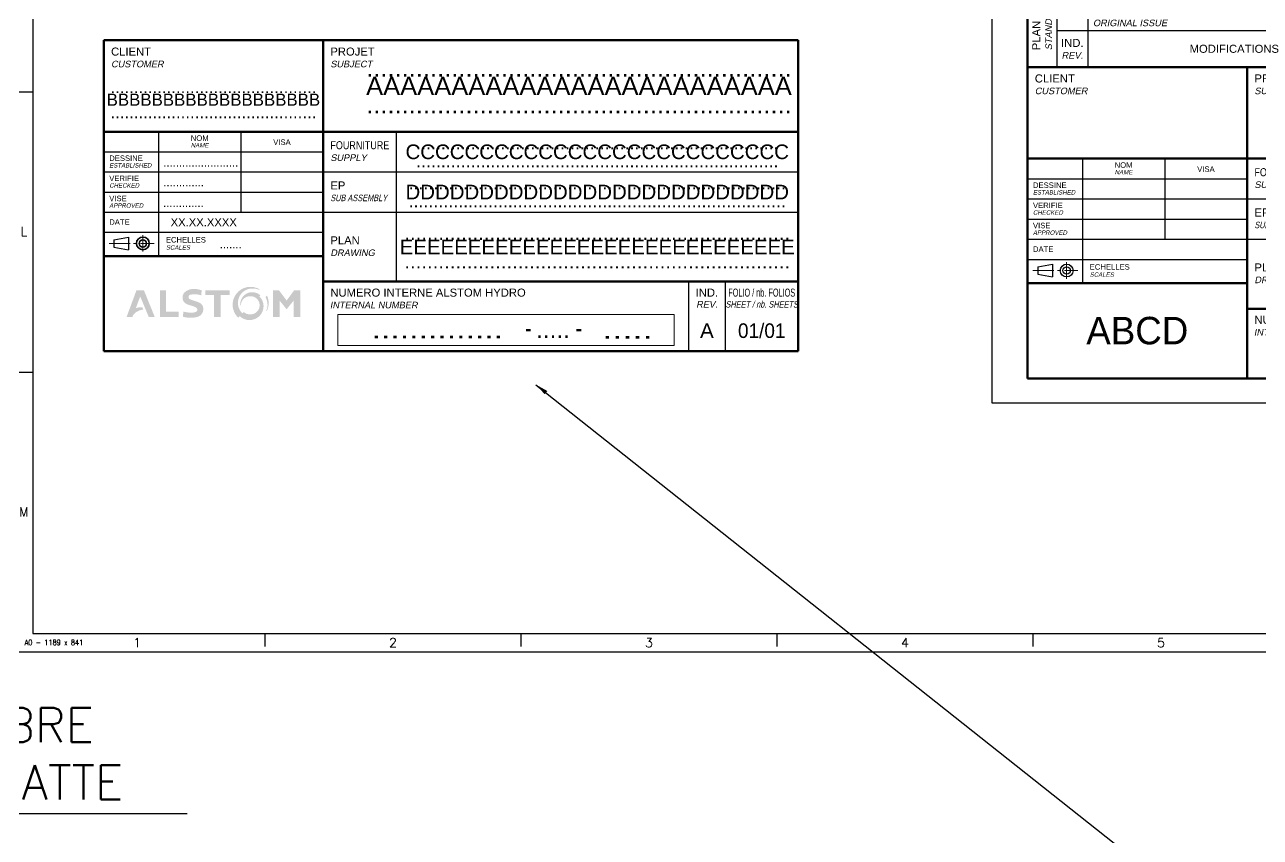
# Paper-space layout 'PRO2012' of a CAD drawing. Header units: millimetres. Extents: x 0 to 2378, y 0 to 1114.
# Drawn here: x 1191.7 to 1529.8, y 222.2 to 444.4 of the extents above; entities that cross this region are included whole.
import ezdxf
from ezdxf.enums import TextEntityAlignment as Align

# ---------------------------------------------------------------- set-up
doc = ezdxf.new("R2010")
doc.units = ezdxf.units.MM
doc.linetypes.add('AXES2', pattern=[28.575000000000003, 19.05, -3.175, 3.175, -3.175])
for name, color, linetype, lineweight in [('COTE', 1, 'Continuous', 18), ('FORT', 7, 'Continuous', 35), ('TEXTE', 3, 'Continuous', 25)]:
    doc.layers.add(name, color=color, linetype=linetype, lineweight=lineweight)
doc.styles.add('ALSTOM-APH', font='arial.ttf')
doc.styles.add('CARTOUCHE-CLIENT', font='arial.ttf')
doc.styles.get("Standard").update_dxf_attribs({"font": 'simplex.shx'})
doc.dimstyles.new('ALSTOM001', dxfattribs={"dimtxt": 3.5, "dimasz": 3.5, "dimexe": 1, "dimexo": 1, "dimgap": 1, "dimtad": 1, "dimrnd": 5e-09, "dimtxsty": 'Standard', "dimcen": 2.5, "dimclrd": 1, "dimclre": 1, "dimclrt": 3, "dimadec": 3, "dimazin": 2, "dimtm": 1e-09, "dimtfac": 1, "dimtmove": 0, "dimatfit": 0, "dimfxl": 1, "dimtolj": 1, "dimarcsym": 1})

# ---------------------------------------------------------------- blocks, each defined once
blk = doc.blocks.new('A0')
at = {"color": 1, "linetype": 'Continuous'}
for p, q in [((-1184, 152.9837730602101), (-1187.885575229703, 152.9837730602101)), ((-1184, 76.3676141262099), (-1187.885575229703, 76.3676141262099)), ((-1120.51950745164, 5), (-1120.51950745164, 1.49259654241996)), ((-1050.487413725401, 5), (-1050.487413725401, 1.49259654241996)), ((-980.4541184328007, 5), (-980.4541184328007, 1.49259654241996)), ((-910.4218244455008, 5), (-910.4218244455008, 1.49259654241996))]:
    blk.add_line(p, q, dxfattribs=at)
at = {"color": 1}
for points in [[(-1189, 0), (0, 0), (0, 841), (-1189, 841)], [(-1184, 5), (-5, 5), (-5, 836), (-1184, 836)]]:
    blk.add_lwpolyline(points, close=True, dxfattribs=at)
at = {"color": 3, "linetype": 'Continuous'}
for s, width, p in [('L', 0.999186026437924, (-1186.496715235001, 114.9252217222099)), ('M', 0.9991860264379276, (-1186.496715235001, 38.30846151560991)), ('1', 0.999186026437924, (-1155.53575457582, 2.505303742629906)), ('2', 0.999186026437924, (-1085.5030600664, 2.505303742629906)), ('3', 0.9991860264379099, (-1015.4707660791, 2.505303742629906)), ('4', 0.9991860264378815, (-945.4384720918003, 2.505303742629906)), ('5', 0.9991860264379382, (-875.4061781045004, 2.505303742629906))]:
    blk.add_text(s, height=2.505302499999999, dxfattribs=dict(at, width=width)).set_placement(p, align=Align.MIDDLE_CENTER)
at = {"color": 3, "linetype": 'Continuous', "width": 0.7493895198284426}
blk.add_text('A0 - 1189 x 841', height=1.5031815, dxfattribs=at).set_placement((-1186.297670367379, 2.569599825989997), align=Align.MIDDLE_LEFT)
blk = doc.blocks.new('A3LASER')
at = {"color": 1}
for points in [[(-420, 0), (-420, 297), (0, 297), (0, 0)], [(-410.381679389313, 6.801526717557246), (-9.618320610687016, 6.801526717557238), (-9.618320610687016, 290.1984732824428), (-410.381679389313, 290.1984732824428)]]:
    blk.add_lwpolyline(points, close=True, dxfattribs=at)
blk = doc.blocks.new('Cartouche-ALSTOM-NUM-PROJET')
h = blk.add_hatch(color=7)
edge = h.paths.add_edge_path()
edge.add_line((-179.0139977447073, 16.65115416815536), (-181.0437128413815, 16.65115416815536))
edge.add_line((-181.0437128413815, 16.65115416815536), (-183.7499996369472, 9.348845831844432))
edge.add_line((-183.7499996369472, 9.348845831844528), (-182.1168955361745, 9.348845831844528))
edge.add_line((-182.1168955361744, 9.348845831844528), (-182.1134921917684, 9.404896108573137))
edge.add_line((-182.1134921917684, 9.404896108573098), (-182.1008160943169, 9.482153960855374))
edge.add_line((-182.100816094317, 9.482153960855385), (-182.0800540004758, 9.561613135285489))
edge.add_line((-182.0800540004758, 9.561613135285597), (-182.0512909514073, 9.642948168517501))
edge.add_line((-182.0512909514073, 9.642948168517364), (-182.0146447600399, 9.725825913726686))
edge.add_line((-182.0146447600399, 9.725825913726794), (-181.9702655285136, 9.80990690516175))
edge.add_line((-181.9702655285136, 9.80990690516171), (-181.9183350333564, 9.894846748605692))
edge.add_line((-181.9183350333563, 9.894846748605687), (-181.8590659809402, 9.980297531990084))
edge.add_line((-181.8590659809403, 9.980297531990004), (-181.792701136233, 10.06590925045052))
edge.add_line((-181.792701136233, 10.06590925045055), (-181.7195123284413, 10.15133123993333))
edge.add_line((-181.7195123284413, 10.15133123993337), (-181.6397993375974, 10.23621361351469))
edge.add_line((-181.6397993375974, 10.23621361351468), (-181.5538886666755, 10.32020869452211))
edge.add_line((-181.5538886666755, 10.32020869452219), (-181.4621322042255, 10.40297244062693))
edge.add_line((-181.4621322042255, 10.40297244062697), (-181.3649057830702, 10.484165853011))
edge.add_line((-181.3649057830702, 10.48416585301095), (-181.2626076408705, 10.56345636492773))
edge.add_line((-181.2626076408705, 10.56345636492767), (-181.1824013502718, 10.62124855961217))
edge.add_line((-181.1824013502718, 10.62124855961224), (-181.1278582975458, 10.6591538550428))
edge.add_line((-181.1278582975458, 10.65915385504263), (-181.0722897875333, 10.69640407068782))
edge.add_line((-181.0722897875333, 10.69640407068789), (-181.0157527367081, 10.73296105272763))
edge.add_line((-181.0157527367081, 10.73296105272766), (-180.9583050535817, 10.76878735739067))
edge.add_line((-180.9583050535817, 10.76878735739069), (-180.9000055793945, 10.80384628930294))
edge.add_line((-180.9000055793945, 10.8038462893029), (-180.8409140278294, 10.83810193908487))
edge.add_line((-180.8409140278294, 10.83810193908494), (-180.781090923872, 10.87151922011854))
edge.add_line((-180.781090923872, 10.87151922011856), (-180.7205975418001, 10.90406390449473))
edge.add_line((-180.7205975418001, 10.90406390449471), (-180.6594958424274, 10.93570265806912))
edge.add_line((-180.6594958424274, 10.93570265806909), (-180.5978484096451, 10.96640307460236))
edge.add_line((-180.5978484096451, 10.96640307460234), (-180.5357183863124, 10.99613370895536))
edge.add_line((-180.5357183863124, 10.99613370895531), (-180.4731694095929, 11.02486410929279))
edge.add_line((-180.4731694095929, 11.02486410929293), (-180.4102655457567, 11.05256484828176))
edge.add_line((-180.4102655457567, 11.05256484828169), (-180.3470712245726, 11.07920755322555))
edge.add_line((-180.3470712245726, 11.0792075532255), (-180.2836511733228, 11.10476493512384))
edge.add_line((-180.2836511733228, 11.10476493512397), (-180.2200703504818, 11.12921081663177))
edge.add_line((-180.2200703504818, 11.12921081663171), (-180.1563938792019, 11.15252015886518))
edge.add_line((-180.1563938792019, 11.15252015886517), (-180.0926869805959, 11.17466908705178))
edge.add_line((-180.0926869805959, 11.17466908705183), (-180.0290149069626, 11.1956349149755))
edge.add_line((-180.0290149069626, 11.19563491497547), (-179.9654428749058, 11.21539616822802))
edge.add_line((-179.9654428749058, 11.21539616822793), (-179.9020359985807, 11.2339326061899))
edge.add_line((-179.9020359985807, 11.23393260618991), (-179.8072546495482, 11.2598759913612))
edge.add_line((-179.8072546495482, 11.25987599136124), (-179.6821771169567, 11.28938992993884))
edge.add_line((-179.6821771169567, 11.28938992993881), (-179.5589202895485, 11.31370278477227))
edge.add_line((-179.5589202895485, 11.31370278477243), (-179.437989025059, 11.33271497084825))
edge.add_line((-179.437989025059, 11.33271497084809), (-179.319878655765, 11.34634861459542))
edge.add_line((-179.3198786557651, 11.3463486145954), (-179.2337817349437, 11.35249753327126))
edge.add_line((-179.2337817349437, 11.35249753327128), (-179.1773081547847, 11.35523086993664))
edge.add_line((-179.1773081547847, 11.35523086993669), (-179.4422638764485, 11.98796095152209))
edge.add_ellipse((-179.7959839926395, 7.836087723304672), major_axis=(-2.946452886420204, 2.946452886420205), ratio=0.9999999999999318, start_angle=-49.86957275872968, end_angle=-25.00547434265059)
edge.add_line((-181.2207782651649, 11.75184186583795), (-180.0288552930444, 14.94805989163548))
edge.add_line((-180.0288552930444, 14.94805989163547), (-177.6841844055069, 9.348845831844454))
edge.add_line((-177.6841844055068, 9.348845831844528), (-176.0510803047345, 9.348845831844528))
edge.add_line((-176.0510803047345, 9.348845831844528), (-179.0139977447073, 16.65115416815545))
h.paths.add_polyline_path([(-172.9481825132669, 16.65115416815536), (-174.6512767897867, 16.65115416815536), (-174.6512767897867, 9.348845831844528), (-169.5186639016448, 9.348845831844528), (-169.5186639016448, 10.74864934679226), (-172.9481825132669, 10.74864934679226)])
edge = h.paths.add_edge_path()
edge.add_ellipse((-164.9523127784108, 11.47550788919375), major_axis=(-1.5561649421907, 1.556164942190702), ratio=0.9999999999999802, start_angle=158.2732417761648, end_angle=227.0318712249512)
edge.add_ellipse((-164.6591416872224, 11.55903239130328), major_axis=(1.347888853832858, 1.347888853832858), ratio=0.9999999999999687, start_angle=314.8348027822394, end_angle=392.484813725942)
edge.add_ellipse((-151.5428537638561, 52.69609467806345), major_axis=(29.18893594343821, 29.18893594343821), ratio=0.9999999999962845, start_angle=205.3668693813703, end_angle=207.0770641739072, ccw=False)
edge.add_ellipse((-163.9132130935198, 19.22363961289068), major_axis=(-3.967661641974468, 3.967661641974468), ratio=0.9999999999999629, start_angle=108.5127425568462, end_angle=119.50155069692451, ccw=False)
edge.add_ellipse((-166.1588853856124, 14.80265038058826), major_axis=(0.4622617607506732, 0.4622617607506732), ratio=0.9999999999997713, start_angle=53.22909150859499, end_angle=201.8623108659081, ccw=False)
edge.add_ellipse((-165.1571868479519, 9.798723442543064), major_axis=(-4.070175323975189, 4.070175323975189), ratio=0.9999999999999593, start_angle=-63.68779996518879, end_angle=-34.03088818260062, ccw=False)
edge.add_line((-163.3128683187095, 15.25135065320808), (-163.2195480843787, 16.65115416817152))
edge.add_line((-163.2195480843788, 16.65115416817162), (-163.3967336649041, 16.69991057086883))
edge.add_line((-163.3967336649041, 16.69991057086872), (-163.5627395354843, 16.74347078532783))
edge.add_line((-163.5627395354844, 16.74347078532787), (-163.7188494475525, 16.78236916777836))
edge.add_line((-163.7188494475525, 16.78236916777837), (-163.8661674375741, 16.81706138850853))
edge.add_line((-163.866167437574, 16.81706138850859), (-164.0505481012034, 16.85744137582983))
edge.add_line((-164.0505481012035, 16.85744137582981), (-164.2229144040747, 16.89180950614156))
edge.add_line((-164.2229144040747, 16.89180950614139), (-164.384887064846, 16.9208056013922))
edge.add_line((-164.384887064846, 16.92080560139232), (-164.5378387998773, 16.94495795731623))
edge.add_line((-164.5378387998773, 16.94495795731621), (-164.682942786574, 16.96470385195935))
edge.add_line((-164.6829427865739, 16.96470385195937), (-164.8212105027996, 16.98040540387741))
edge.add_line((-164.8212105027996, 16.98040540387751), (-164.953521606024, 16.99236192415536))
edge.add_line((-164.953521606024, 16.99236192415526), (-165.0806477859802, 17.00081958921754))
edge.add_line((-165.0806477859802, 17.00081958921749), (-165.2032720132224, 17.00597903856843))
edge.add_line((-165.2032720132224, 17.00597903856851), (-165.3220042435077, 17.00800134277035))
edge.add_line((-165.3220042435077, 17.00800134277029), (-165.4373943776996, 17.00701267199585))
edge.add_line((-165.4373943776996, 17.00701267199599), (-165.5499430883134, 17.0031079110067))
edge.add_line((-165.5499430883134, 17.00310791100651), (-165.6601109860557, 16.99635340326553))
edge.add_line((-165.6601109860556, 16.99635340326563), (-165.7683264986524, 16.98678895876736))
edge.add_line((-165.7683264986525, 16.98678895876731), (-165.8749927595385, 16.97442922263658))
edge.add_line((-165.8749927595385, 16.97442922263667), (-165.9804937496564, 16.95926447136581))
edge.add_line((-165.9804937496564, 16.95926447136583), (-166.0851998960476, 16.94126087836565))
edge.add_line((-166.0851998960476, 16.9412608783656), (-166.1894733034601, 16.92036026843107))
edge.add_line((-166.18947330346, 16.92036026843107), (-166.2936727771485, 16.89647936030271))
edge.add_line((-166.2936727771485, 16.89647936030269), (-166.3981587856837, 16.86950847631402))
edge.add_line((-166.3981587856837, 16.86950847631397), (-166.5032985104463, 16.83930967696749))
edge.add_line((-166.5032985104463, 16.83930967696756), (-166.6094711340166, 16.80571425477718))
edge.add_line((-166.6094711340165, 16.80571425477717), (-166.7170735332141, 16.76851949425571))
edge.add_line((-166.7170735332141, 16.76851949425577), (-166.8265265651559, 16.72748457165716))
edge.add_line((-166.8265265651559, 16.72748457165699), (-166.9382821683535, 16.6823254265098))
edge.add_line((-166.9382821683535, 16.68232542650992), (-167.0528315485728, 16.63270838378035))
edge.add_line((-167.0528315485728, 16.63270838378037), (-167.170714785167, 16.57824223619371))
edge.add_line((-167.170714785167, 16.57824223619366), (-167.2925322842141, 16.51846840448902))
edge.add_line((-167.2925322842141, 16.518468404489), (-167.4189586292709, 16.45284867017194))
edge.add_ellipse((-166.3962732322827, 14.67654492172937), major_axis=(-1.449334403780224, 1.449334403780224), ratio=0.9999999999999346, start_angle=-15.06933466597361, end_angle=46.21442185963544)
edge.add_line((-168.4454812068549, 14.63310410071119), (-168.4450942965472, 14.58475012447802))
edge.add_line((-168.4450942965472, 14.58475012447821), (-168.4437717185775, 14.53701909150878))
edge.add_line((-168.4437717185775, 14.53701909150868), (-168.4415167612473, 14.48990286215819))
edge.add_line((-168.4415167612472, 14.48990286215826), (-168.4383324116663, 14.44339351677907))
edge.add_line((-168.4383324116663, 14.44339351677888), (-168.4342213587037, 14.39748335080722))
edge.add_line((-168.4342213587038, 14.39748335080742), (-168.4291859956982, 14.35216486997568))
edge.add_line((-168.4291859956982, 14.3521648699757), (-168.4232284229284, 14.30743078568113))
edge.add_line((-168.4232284229284, 14.30743078568116), (-168.4163504498551, 14.26327401057244))
edge.add_line((-168.4163504498551, 14.26327401057233), (-168.4085535971351, 14.21968765429574))
edge.add_line((-168.408553597135, 14.21968765429574), (-168.399839098402, 14.1766650193694))
edge.add_line((-168.399839098402, 14.17666501936947), (-168.3902079018371, 14.13419959728563))
edge.add_line((-168.3902079018371, 14.13419959728549), (-168.3796606715086, 14.09228506470874))
edge.add_line((-168.3796606715086, 14.09228506470879), (-168.3681977884966, 14.05091527984544))
edge.add_line((-168.3681977884966, 14.05091527984541), (-168.3558193518132, 14.01008427899797))
edge.add_line((-168.3558193518132, 14.01008427899797), (-168.3425251790888, 13.96978627318978))
edge.add_line((-168.3425251790888, 13.96978627318981), (-168.328314807063, 13.93001564498719))
edge.add_line((-168.328314807063, 13.93001564498729), (-168.3131874918553, 13.89076694543222))
edge.add_line((-168.3131874918552, 13.89076694543212), (-168.2971422090393, 13.85203489113916))
edge.add_line((-168.2971422090394, 13.85203489113917), (-168.2801776534716, 13.8138143614333))
edge.add_line((-168.2801776534716, 13.81381436143329), (-168.2622922389597, 13.776100395736))
edge.add_line((-168.2622922389597, 13.77610039573608), (-168.2434840976809, 13.73888819097852))
edge.add_line((-168.2434840976809, 13.7388881909784), (-168.2237510794156, 13.70217309918644))
edge.add_line((-168.2237510794155, 13.70217309918655), (-168.2030907505468, 13.66595062514166))
edge.add_line((-168.2030907505468, 13.66595062514159), (-168.1815003928679, 13.63021642419247))
edge.add_line((-168.1815003928679, 13.63021642419255), (-168.1589770021777, 13.5949663001784))
edge.add_line((-168.1589770021777, 13.59496630017838), (-168.1355172866307, 13.56019620341245))
edge.add_line((-168.1355172866307, 13.56019620341237), (-168.1111176649152, 13.52590222884776))
edge.add_line((-168.1111176649153, 13.52590222884794), (-168.0857742641806, 13.49208061429472))
edge.add_line((-168.0857742641806, 13.49208061429465), (-168.0594829177526, 13.4587277387594))
edge.add_line((-168.0594829177526, 13.45872773875931), (-168.032239162628, 13.42584012089218))
edge.add_line((-168.032239162628, 13.42584012089219), (-168.0040382367372, 13.393414417527))
edge.add_line((-168.0040382367372, 13.39341441752708), (-167.9748750759786, 13.36144742232679))
edge.add_line((-167.9748750759785, 13.36144742232671), (-167.9447443110282, 13.32993606453733))
edge.add_line((-167.9447443110282, 13.32993606453726), (-167.9136402638732, 13.29887740780046))
edge.add_line((-167.9136402638732, 13.29887740780055), (-167.8815569441756, 13.26826864913855))
edge.add_line((-167.8815569441756, 13.26826864913858), (-167.8484880453023, 13.23810711794949))
edge.add_line((-167.8484880453023, 13.23810711794943), (-167.8144269401716, 13.20839027516606))
edge.add_line((-167.8144269401717, 13.20839027516615), (-167.779366676788, 13.17911571246051))
edge.add_line((-167.779366676788, 13.17911571246043), (-167.7432999735612, 13.15028115158921))
edge.add_line((-167.7432999735612, 13.15028115158918), (-167.706219214333, 13.12188444380891))
edge.add_line((-167.706219214333, 13.12188444380899), (-167.6681164431065, 13.09392356937699))
edge.add_line((-167.6681164431064, 13.09392356937701), (-167.6289833585095, 13.06639663715975))
edge.add_line((-167.6289833585095, 13.06639663715964), (-167.5475912816711, 13.01263767627251))
edge.add_line((-167.5475912816711, 13.01263767627256), (-167.4619694365343, 12.96059499558681))
edge.add_line((-167.4619694365343, 12.9605949955868), (-167.3720383449165, 12.91025807842356))
edge.add_line((-167.3720383449165, 12.91025807842357), (-167.2777123654711, 12.86161846143401))
edge.add_line((-167.2777123654712, 12.86161846143409), (-167.1788994390996, 12.81466974542606))
edge.add_line((-167.1788994390996, 12.81466974542593), (-167.0755008104793, 12.76940761270416))
edge.add_line((-167.0755008104794, 12.76940761270419), (-166.9674107240933, 12.72582985115508))
edge.add_line((-166.9674107240933, 12.72582985115514), (-166.8545160929008, 12.68393638532091))
edge.add_line((-166.8545160929008, 12.68393638532086), (-166.7366961375321, 12.64372931473364))
edge.add_line((-166.736696137532, 12.64372931473372), (-166.6138219938045, 12.60521295989013))
edge.add_line((-166.6138219938046, 12.60521295989008), (-166.4857562870619, 12.56839391655602))
edge.add_line((-166.4857562870619, 12.56839391655603), (-166.198560253284, 12.48354582109737))
edge.add_line((-166.1985602532841, 12.48354582109732), (-165.9435242023971, 12.40639661050853))
edge.add_line((-165.9435242023971, 12.40639661050852), (-165.7580911386795, 12.34855822286257))
edge.add_line((-165.7580911386795, 12.34855822286272), (-165.6162747509605, 12.30276928279526))
edge.add_line((-165.6162747509605, 12.30276928279523), (-165.503560741113, 12.26496516281441))
edge.add_line((-165.503560741113, 12.26496516281429), (-165.3946402556409, 12.2267447598379))
edge.add_line((-165.3946402556409, 12.22674475983797), (-165.3058114995656, 12.19387431556715))
edge.add_line((-165.3058114995657, 12.19387431556709), (-165.2312335239947, 12.16468341867353))
edge.add_line((-165.2312335239946, 12.16468341867358), (-165.1670679750897, 12.1380546441788))
edge.add_line((-165.1670679750898, 12.13805464417885), (-165.0932669314545, 12.10520207162244))
edge.add_line((-165.0932669314545, 12.10520207162244), (-165.0290825411394, 12.07417793491023))
edge.add_line((-165.0290825411394, 12.07417793491027), (-164.9442594087052, 12.02962339037629))
edge.add_line((-164.9442594087051, 12.02962339037617), (-164.8442109581011, 11.96765711171833))
edge.add_line((-164.8442109581012, 11.96765711171838), (-164.7483801223312, 11.89817237537978))
edge.add_line((-164.7483801223311, 11.89817237537989), (-164.6737494493324, 11.83559558297726))
edge.add_line((-164.6737494493324, 11.83559558297713), (-164.619351599391, 11.78683695377024))
edge.add_ellipse((-164.9838715217847, 11.31223872377859), major_axis=(-0.4231537863023068, 0.4231537863023068), ratio=0.9999999999999981, start_angle=154.6472953433752, end_angle=277.47357465033076, ccw=False)
edge.add_line((-164.7826620032355, 10.7486493496383), (-164.8452754560404, 10.71988277108583))
edge.add_line((-164.8452754560404, 10.71988277108574), (-164.9121561253893, 10.69292235664635))
edge.add_line((-164.9121561253893, 10.69292235664648), (-164.9832024734351, 10.66780903711934))
edge.add_line((-164.983202473435, 10.66780903711935), (-165.0583066314738, 10.64458094171607))
edge.add_line((-165.0583066314738, 10.64458094171596), (-165.1373545698925, 10.62327333733498))
edge.add_line((-165.1373545698926, 10.62327333733515), (-165.2202262712872, 10.60391857502087))
edge.add_line((-165.2202262712872, 10.60391857502077), (-165.3067959126893, 10.58654604084352))
edge.add_line((-165.3067959126893, 10.58654604084347), (-165.3969320565909, 10.57118211128576))
edge.add_line((-165.3969320565909, 10.57118211128579), (-165.4904978505186, 10.55785011319129))
edge.add_line((-165.4904978505186, 10.55785011319131), (-165.5873512348076, 10.5465702883502))
edge.add_line((-165.5873512348076, 10.54657028835015), (-165.6873451582939, 10.53735976276583))
edge.add_line((-165.6873451582939, 10.53735976276585), (-165.7903278015578, 10.53023252065472))
edge.add_line((-165.7903278015579, 10.53023252065475), (-165.8961428074717, 10.52519938320971))
edge.add_line((-165.8961428074716, 10.52519938320972), (-166.0046295185525, 10.52226799217544))
edge.add_line((-166.0046295185525, 10.52226799217544), (-166.1156232209204, 10.5214427982421))
edge.add_line((-166.1156232209204, 10.52144279824211), (-166.2289553943348, 10.52272505429093))
edge.add_line((-166.2289553943347, 10.52272505429096), (-166.3444539681269, 10.5261128134897))
edge.add_line((-166.3444539681269, 10.5261128134897), (-166.4619435823811, 10.53160093225038))
edge.add_line((-166.4619435823811, 10.53160093225029), (-166.5812458542283, 10.53918107803692))
edge.add_line((-166.5812458542283, 10.5391810780369), (-166.7021796486572, 10.548841742018))
edge.add_line((-166.7021796486572, 10.54884174201811), (-166.8245613535375, 10.56056825653942))
edge.add_line((-166.8245613535375, 10.56056825653934), (-166.9482051584014, 10.57434281739385))
edge.add_line((-166.9482051584014, 10.57434281739393), (-167.0729233365548, 10.59014451085489))
edge.add_line((-167.0729233365548, 10.59014451085488), (-167.1985265300928, 10.60794934542727))
edge.add_line((-167.1985265300928, 10.60794934542719), (-167.3248240373925, 10.62773028827216))
edge.add_line((-167.3248240373925, 10.62773028827223), (-167.4516241026972, 10.64945730625848))
edge.add_line((-167.4516241026972, 10.64945730625834), (-167.5787342071897, 10.67309741154947))
edge.add_line((-167.5787342071897, 10.67309741154952), (-167.7059613613281, 10.69861471169542))
edge.add_line((-167.705961361328, 10.69861471169554), (-167.8331123978716, 10.72597046412947))
edge.add_line((-167.8331123978716, 10.72597046412943), (-167.9599942651476, 10.75512313498844))
edge.add_line((-167.9599942651476, 10.75512313498837), (-168.086414320138, 10.78602846216785))
edge.add_line((-168.0864143201379, 10.78602846216779), (-168.212180621027, 10.81863952253814))
edge.add_line((-168.212180621027, 10.81863952253821), (-168.3521609725217, 9.418836007591937))
edge.add_ellipse((-166.2742048539392, 16.35913104050007), major_axis=(-5.122772529332319, 5.122772529332319), ratio=0.9999999999999909, start_angle=118.3320591128124, end_angle=152.6071949265679)
h.paths.add_polyline_path([(-158.0169450204906, 15.32134082895504), (-155.5206287521671, 15.32134082895504), (-155.5206287521671, 16.65115416815536), (-162.2163555653339, 16.65115416815536), (-162.2163555653339, 15.32134082895504), (-159.8133595313402, 15.32134082895504), (-159.8133595313402, 9.348845831844528), (-158.0169450204906, 9.348845831844528)])
h.paths.add_polyline_path([(-141.9192045985911, 13.85154713825978), (-139.9711447069556, 11.44855110426613), (-138.0230848153198, 13.85154713825989), (-138.0230848153198, 9.348845831844528), (-136.2500003630527, 9.348845831844528), (-136.2500003630527, 16.65115416815536), (-137.883104463825, 16.65115416815536), (-139.9711447069556, 13.85154713825989), (-142.0825150086684, 16.65115416815536), (-143.7156191094408, 16.65115416815536), (-143.7156191094408, 9.348845831844528), (-141.9192045985911, 9.348845831844528)])
h = blk.add_hatch(color=7)
edge = h.paths.add_edge_path()
edge.add_ellipse((-149.5297152877546, 13.10682711035111), major_axis=(-2.653118964867337, 2.653118964867337), ratio=0.9999999999999766, start_angle=43.78112476486962, end_angle=92.79134871900101, ccw=False)
edge.add_ellipse((-149.4047929306588, 13.24359489275457), major_axis=(-2.741147949374027, 2.741147949374028), ratio=0.9999999999999816, start_angle=-47.019663399944875, end_angle=45.84181807815253, ccw=False)
edge.add_ellipse((-149.2556748063978, 12.44757754142233), major_axis=(3.302326216066926, 3.302326216066926), ratio=0.9999999999999062, start_angle=22.453402300032906, end_angle=45.153333570211714, ccw=False)
edge.add_line((-147.4649602572229, 16.76081974167244), (-147.3363751691046, 16.88940482979091))
edge.add_ellipse((-149.8516501326971, 12.68504760185954), major_axis=(-3.464334556775254, 3.464334556775254), ratio=0.9999999999999671, start_angle=-75.89015659490217, end_angle=91.3113365998427)
edge.add_line((-153.2357955906745, 9.142338559081168), (-152.8074639714876, 9.57067017826804))
edge.add_ellipse((-150.1293949530345, 12.33309142064036), major_axis=(2.720572071082398, 2.720572071082398), ratio=0.9999999999999941, start_angle=180.8882727431392, end_angle=315.0298120551263)
edge.add_ellipse((-149.6843567241831, 12.38301424221868), major_axis=(2.406120766394136, 2.406120766394136), ratio=0.9999999999999102, start_angle=314.1930815552622, end_angle=363.7026025326307)
edge.add_line((-147.4386398790106, 14.93949427074517), (-147.1440079452971, 15.23412620445871))
edge.add_ellipse((-149.3818933131618, 12.83104352290297), major_axis=(2.321953627238897, 2.321953627238897), ratio=0.9999999999999785, start_angle=2.038607948545208, end_angle=140.1605217164494)
edge.add_line((-152.6523213533405, 12.53568318685859), (-152.4877211364469, 12.52173379905942))
edge.add_ellipse((-149.9796012370069, 12.5100125798391), major_axis=(-1.773527955368492, 1.773527955368492), ratio=0.9999999999999836, start_angle=-44.46387725276509, end_angle=44.73224106899602, ccw=False)
edge.add_ellipse((-149.8424509628971, 12.53568318685859), major_axis=(1.758968983758878, 1.758968983758878), ratio=0.9999999999997633, start_angle=229.4016769405815, end_angle=408.7021024188816, ccw=False)
edge.add_ellipse((-149.9945663831238, 12.52490779536686), major_axis=(1.7629280612478, 1.7629280612478), ratio=0.9999999999999921, start_angle=182.2974158054855, end_angle=232.90835786056522, ccw=False)
edge.add_line((-151.6854073957455, 10.69272675401032), (-152.0504822079562, 10.32765194179952))
edge = h.paths.add_edge_path()
edge.add_ellipse((-149.5336408398765, 13.15082058073506), major_axis=(3.289120538932881, 3.289120538932878), ratio=0.9999999999999889, start_angle=287.207458059036, end_angle=340.882859433219)
edge.add_line((-145.3487232102131, 15.1813604774602), (-145.7220041475327, 14.80807954014074))
edge.add_ellipse((-150.8578224201003, 12.37529270612731), major_axis=(4.018400248145293, 4.018400248145293), ratio=0.9999999999999492, start_angle=318.47793258841875, end_angle=340.34645667331336, ccw=False)
edge.add_ellipse((-149.3638623510782, 12.75921540542913), major_axis=(2.954739871566046, 2.954739871566045), ratio=0.9999999999999598, start_angle=314.4628246971468, end_angle=314.9999999999988, ccw=False)
edge.add_ellipse((-149.3638623510782, 12.75921540542913), major_axis=(2.954739871566046, 2.954739871566045), ratio=0.9999999999999598, start_angle=289.8289405647675, end_angle=314.4628246971468, ccw=False)
edge.add_line((-145.5820237960376, 10.98194993261689), (-145.4187133859607, 10.98194993261689))
at = {"color": 7, "linetype": 'Continuous', "lineweight": 50}
for p, q in [((-190, 85), (5.684341886080801e-14, 85)), ((-190, 85), (-190, 0)), ((-130, 85), (-130, 0)), ((5.684341886080801e-14, 0), (5.684341886080801e-14, 85)), ((-190, 60), (5.684341886080801e-14, 60)), ((-190, 26), (-129.9999999999999, 26)), ((-129.9999999999999, 19), (5.684341886080801e-14, 19)), ((-74.45073184565041, 5.750000000000114), (-73.21858898850752, 5.750000000000114)), ((-60.65073184565023, 5.750000000000114), (-59.41858898850739, 5.750000000000114)), ((-190, 0), (5.684341886080801e-14, 0))]:
    blk.add_line(p, q, dxfattribs=at)
at = {"linetype": 'Continuous', "lineweight": 25}
for p, q in [((-175, 60), (-175, 26)), ((-152.5, 60), (-152.5, 38)), ((-110, 60), (-110, 18.99999999999989)), ((-190, 54.5), (-129.9999999999999, 54.5)), ((-190, 49), (-129.9999999999999, 49)), ((-129.9999999999999, 49), (5.684341886080801e-14, 49)), ((-190, 43.50000000000023), (-129.9999999999999, 43.50000000000023)), ((-190, 38), (-129.9999999999999, 38)), ((-129.9999999999999, 38), (5.684341886080801e-14, 38)), ((-190, 32.5), (-129.9999999999999, 32.5)), ((-29.99999999999994, 19), (-29.99999999999994, 0)), ((-19.99999999999994, 19), (-19.99999999999994, 0))]:
    blk.add_line(p, q, dxfattribs=at)
at = {"color": 54, "linetype": 'Continuous', "lineweight": 25}
for p, q in [((-187.2, 30.45000000000005), (-183.1999999999999, 31.19999999999982)), ((-187.2, 30.45000000000039), (-187.2, 28.45000000000039)), ((-183.1999999999999, 31.20000000000005), (-183.1999999999999, 27.69999999999993)), ((-187.2, 28.45000000000039), (-183.1999999999999, 27.70000000000027))]:
    blk.add_line(p, q, dxfattribs=at)
at = {"color": 61, "linetype": 'Continuous', "lineweight": 18}
blk.add_line((-179.3, 31.70000000000027), (-179.3, 27.2000000000005), dxfattribs=at)
at = {"color": 61, "linetype": 'AXES2', "lineweight": 18, "ltscale": 0.3}
blk.add_line((-188.5, 29.45000000000005), (-176.25, 29.45000000000005), dxfattribs=at)
at = {"color": 9, "linetype": 'Continuous', "lineweight": 18}
for p, q in [((-126, 10), (-33.99999999999994, 10)), ((-126, 10), (-126, 1.500000000000114)), ((-33.99999999999994, 10), (-33.99999999999994, 1.500000000000114)), ((-126, 1.500000000000114), (-33.99999999999994, 1.500000000000114))]:
    blk.add_line(p, q, dxfattribs=at)
at = {"color": 54}
for radius in [1.749999999999886, 1]:
    blk.add_circle((-179.3, 29.45000000000005), radius, dxfattribs=at)
at = {"color": 1, "style": 'ALSTOM-APH'}
for s, height, p in [('CLIENT', 2.199999988079071, (-188, 83)), ('PROJET', 2.199999988079071, (-128, 83)), ('EP', 2.199999988079071, (-128.0000000000001, 46.40000000000009)), ('ECHELLES', 1.500000059604645, (-173.0000216544658, 31.19998708244361)), ('PLAN', 2.199999988079071, (-128, 31.39999999999998)), ('NUMERO INTERNE ALSTOM HYDRO', 2.199999988079071, (-127.9999999999999, 17.10000000000002))]:
    blk.add_text(s, height=height, dxfattribs=at).set_placement(p, align=Align.TOP_LEFT)
at = {"color": 1, "style": 'ALSTOM-APH', "oblique": 12}
for s, height, p in [('CUSTOMER', 1.800000071525574, (-188, 79.40000000000009)), ('SUBJECT', 1.800000071525574, (-128, 79.40000000000009)), ('SUPPLY', 1.800000071525574, (-128, 53.80000000000018)), ('SCALES', 1.19999997317791, (-173.0000216544658, 28.95000234123268)), ('DRAWING', 1.800000071525574, (-128, 27.80000000000007))]:
    blk.add_text(s, height=height, dxfattribs=at).set_placement(p, align=Align.TOP_LEFT)
at = {"color": 1, "style": 'ALSTOM-APH'}
for s, p in [('NOM', (-163.7499911368877, 58.25001302238502)), ('VISA', (-141.2499911368877, 57.14999928947486))]:
    blk.add_text(s, height=1.500000059604645, dxfattribs=at).set_placement(p, align=Align.MIDDLE_CENTER)
at = {"color": 1, "style": 'ALSTOM-APH', "oblique": 12}
blk.add_text('NAME', height=1.19999997317791, dxfattribs=at).set_placement((-163.7499911368877, 56.30001607414283), align=Align.MIDDLE_CENTER)
at = {"color": 1, "style": 'ALSTOM-APH', "width": 0.8}
blk.add_text('FOURNITURE', height=2.199999988079071, dxfattribs=at).set_placement((-128, 57.40000000000009), align=Align.TOP_LEFT)
at = {"color": 1, "style": 'ALSTOM-APH', "oblique": 12}
for s, p in [('ESTABLISHED', (-188.5, 50.80001607414283)), ('CHECKED', (-188.5, 45.29998555656471)), ('APPROVED', (-188.5, 39.79999318595924))]:
    blk.add_text(s, height=1.19999997317791, dxfattribs=at).set_placement(p, align=Align.MIDDLE_LEFT)
at = {"color": 1, "style": 'ALSTOM-APH'}
for s, p in [('DESSINE', (-188.5, 52.75001302238502)), ('VERIFIE', (-188.5, 47.24998250480689)), ('VISE', (-188.5, 41.74999013420143)), ('DATE', (-188.5, 35.29998555656471))]:
    blk.add_text(s, height=1.500000059604645, dxfattribs=at).set_placement(p, align=Align.MIDDLE_LEFT)
at = {"color": 1, "style": 'ALSTOM-APH', "oblique": 12, "width": 0.8}
blk.add_text('SUB ASSEMBLY', height=1.800000071525574, dxfattribs=at).set_placement((-128.0000000000001, 42.80000000000018), align=Align.TOP_LEFT)
at = {"color": 1, "style": 'ALSTOM-APH'}
blk.add_text('IND.', height=2.199999988079071, dxfattribs=at).set_placement((-24.99999999999994, 17.10000000000002), align=Align.TOP_CENTER)
at = {"color": 1, "style": 'ALSTOM-APH', "width": 0.65}
blk.add_text('FOLIO / nb. FOLIOS', height=2.199999988079071, dxfattribs=at).set_placement((-9.999999999999943, 17.10000000000002), align=Align.TOP_CENTER)
at = {"color": 1, "style": 'ALSTOM-APH', "oblique": 12}
blk.add_text('REV.', height=1.800000071525574, dxfattribs=at).set_placement((-24.99999999999994, 13.70000915527351), align=Align.TOP_CENTER)
at = {"color": 1, "style": 'ALSTOM-APH', "oblique": 12, "width": 0.7}
blk.add_text('SHEET / nb. SHEETS', height=1.800000071525574, dxfattribs=at).set_placement((-9.999999999999943, 13.70000915527351), align=Align.TOP_CENTER)
at = {"color": 1, "insert": (-127.9999999999999, 13.50000000000011), "char_height": 1.800000071525574, "width": 26.99235743541433, "attachment_point": 1, "style": 'ALSTOM-APH'}
blk.add_mtext('{\\fArial|b0|i1|c0|p34;INTERNAL NUMBER}', dxfattribs=at)
at = {"color": 30}
for tag, height, style, p in [('PROJECT-HAUT', 5, 'CARTOUCHE-CLIENT', (-60, 80)), ('CLIENT-BAS', 3.3, 'CARTOUCHE-CLIENT', (-160, 66.95000000000005)), ('FOURNITURE-HAUT', 3.5, 'ALSTOM-APH', (-55, 58.70000000000005)), ('EP-HAUT', 3.5, 'ALSTOM-APH', (-55, 47.70000000000005)), ('PLAN-HAUT', 4, 'ALSTOM-APH', (-55, 34.40000000000009))]:
    blk.add_attdef(tag, text='', height=height, dxfattribs=dict(at, style=style)).set_placement(p, align=Align.TOP_CENTER)
for tag, height, style, p in [('PROJECT-MILIEU', 5, 'CARTOUCHE-CLIENT', (-60, 72.5)), ('CLIENT-MILIEU', 3.3, 'CARTOUCHE-CLIENT', (-160, 68.75)), ('FOURNITURE-MILIEU', 4, 'ALSTOM-APH', (-55, 54.5)), ('EP-MILIEU', 4, 'ALSTOM-APH', (-55, 43.50000000000023)), ('PLAN-MILIEU', 4, 'ALSTOM-APH', (-55, 28.5))]:
    blk.add_attdef(tag, text='', height=height, dxfattribs=dict(at, style=style)).set_placement(p, align=Align.MIDDLE_CENTER)
for tag, height, style, p in [('CLIENT-HAUT', 3.3, 'CARTOUCHE-CLIENT', (-160, 70.54999999999995)), ('PROJECT-BAS', 5, 'CARTOUCHE-CLIENT', (-60, 65)), ('FOURNITURE-BAS', 3.5, 'ALSTOM-APH', (-55, 50.29999999999995)), ('EP-BAS', 3.5, 'ALSTOM-APH', (-55, 39.29999999999995)), ('PLAN-BAS', 4, 'ALSTOM-APH', (-55, 22.60000000000014))]:
    blk.add_attdef(tag, text='', height=height, dxfattribs=dict(at, style=style)).set_placement(p, align=Align.CENTER)
at = {"color": 30, "style": 'ALSTOM-APH'}
for tag, p in [('DESS-A', (-173.7000235128474, 50.48041801121826)), ('VERIF-A', (-173.7000646881188, 45.07694356437719)), ('VISE-A', (-173.7554378464597, 39.41694356437733)), ('DATE-A', (-171.6985825475606, 34.14229100906118)), ('ECH1', (-158.2602529777081, 28.11507056653397))]:
    blk.add_attdef(tag, p, '', height=2.2, dxfattribs=at)
for tag, width, p, p2 in [('000000000', 1.265501061691468, (-116.1132318456506, 3.491071428571445), (-76.13466041707909, 3.491071428571445)), ('00', 1.310495650091768, (-71.53466041707907, 3.574871034004559), (-62.33466041707919, 3.574871034004559)), ('000', 1.310495650091782, (-57.734660417079, 3.443442462575831), (-43.93466041707904, 3.443442462575831))]:
    blk.add_attdef(tag, text='', height=4.517857142857146, dxfattribs=dict(at, width=width)).set_placement(p, p2, align=Align.FIT)
at = {"color": 30, "style": 'ALSTOM-APH', "flags": 8}
blk.add_attdef('A', text='', height=4, dxfattribs=at).set_placement((-24.99999999999994, 2.415961837215718), align=Align.BOTTOM_CENTER)
at = {"color": 30, "style": 'ALSTOM-APH', "width": 0.9296585365853658, "flags": 8}
blk.add_attdef('01/01', text='', height=4, dxfattribs=at).set_placement((-16.49999999999994, 3.600136462045043), (-3.499999999999943, 3.600136462045043), align=Align.FIT)
blk = doc.blocks.new('ALSTOM Title Block+33')
at = {"color": 7, "linetype": 'Continuous', "lineweight": 50}
for p, q in [((-190, 283), (-190, 85)), ((-190, 85), (0, 85)), ((-190, 85), (-190, -5.684341886080801e-14)), ((-130, 85), (-130, -5.684341886080801e-14)), ((-190, 60), (0, 60)), ((-190, 26), (-129.9999999999999, 26)), ((-129.9999999999999, 19), (0, 19)), ((-190, 0), (0, 0))]:
    blk.add_line(p, q, dxfattribs=at)
at = {"color": 41, "linetype": 'Continuous', "lineweight": 25}
for p, q in [((-182, 155), (-182, 85)), ((-173.5, 155), (-173.5, 85)), ((-181.9999999999999, 95), (0, 95)), ((-175, 60), (-175, 26)), ((-152.5, 60), (-152.5, 38)), ((-190, 54.5), (-129.9999999999999, 54.5)), ((-190, 49), (-129.9999999999999, 49)), ((-129.9999999999999, 49), (0, 49)), ((-190, 43.5), (-129.9999999999999, 43.5)), ((-190, 38), (-129.9999999999999, 38)), ((-129.9999999999999, 38), (0, 38)), ((-190, 32.5), (-129.9999999999999, 32.5))]:
    blk.add_line(p, q, dxfattribs=at)
at = {"color": 54, "linetype": 'Continuous', "lineweight": 25}
for p, q in [((-187.2, 30.44999999999993), (-183.1999999999999, 31.19999999999982)), ((-187.2, 30.45000000000027), (-187.2, 28.45000000000027)), ((-183.1999999999999, 31.19999999999993), (-183.1999999999999, 27.69999999999993)), ((-187.2, 28.45000000000027), (-183.1999999999999, 27.70000000000027))]:
    blk.add_line(p, q, dxfattribs=at)
at = {"color": 61, "linetype": 'Continuous', "lineweight": 18}
blk.add_line((-179.3000000000001, 31.70000000000027), (-179.3000000000001, 27.20000000000039), dxfattribs=at)
at = {"color": 61, "linetype": 'AXES2', "lineweight": 18, "ltscale": 0.3}
blk.add_line((-188.5, 29.44999999999993), (-176.25, 29.44999999999993), dxfattribs=at)
at = {"color": 54}
for radius in [1.749999999999886, 1]:
    blk.add_circle((-179.3000000000001, 29.44999999999993), radius, dxfattribs=at)
at = {"color": 1, "style": 'ALSTOM-APH', "oblique": 12}
blk.add_text('STANDARD DRW', height=1.800000071525574, rotation=90, dxfattribs=at).set_placement((-184.2, 89.59998860832252), align=Align.MIDDLE_LEFT)
at = {"color": 7, "style": 'ALSTOM-APH'}
blk.add_text('PLAN SERIE', height=2.199999988079071, rotation=90, dxfattribs=at).set_placement((-187.6, 89.59998860832252), align=Align.MIDDLE_LEFT)
at = {"color": 1, "style": 'ALSTOM-APH', "oblique": 12}
for s, height, p in [('ORIGINAL ISSUE', 1.800000071525574, (-172.1056571320499, 97.06)), ('ESTABLISHED', 1.19999997317791, (-188.5, 50.80001607414283)), ('CHECKED', 1.19999997317791, (-188.5, 45.29998555656471)), ('APPROVED', 1.19999997317791, (-188.5, 39.79999318595924))]:
    blk.add_text(s, height=height, dxfattribs=at).set_placement(p, align=Align.MIDDLE_LEFT)
at = {"color": 7, "style": 'ALSTOM-APH'}
for s, height, p in [('IND.', 2.199999988079071, (-177.7499999999999, 91.59999542236328)), ('MODIFICATIONS', 2.199999988079071, (-133.5, 90)), ('NOM', 1.500000059604645, (-163.7499911368877, 58.25001302238502)), ('VISA', 1.500000059604645, (-141.2499911368877, 57.14999928947486))]:
    blk.add_text(s, height=height, dxfattribs=at).set_placement(p, align=Align.MIDDLE_CENTER)
at = {"style": 'ALSTOM-APH', "oblique": 12}
for s, height, p in [('REV.', 1.800000071525574, (-177.7499999999999, 88.20000457763673)), ('NAME', 1.19999997317791, (-163.7499911368877, 56.30001607414283))]:
    blk.add_text(s, height=height, dxfattribs=at).set_placement(p, align=Align.MIDDLE_CENTER)
at = {"color": 7, "style": 'ALSTOM-APH'}
for s, height, p in [('CLIENT', 2.199999988079071, (-188, 83)), ('PROJET', 2.199999988079071, (-128, 83)), ('EP', 2.199999988079071, (-128.0000000000001, 46.40000000000001)), ('ECHELLES', 1.500000059604645, (-173.0000216544659, 31.19998708244361)), ('PLAN', 2.199999988079071, (-128, 31.40000000000001)), ('NUMERO INTERNE ALSTOM HYDRO', 2.199999988079071, (-127.9999999999999, 17.1))]:
    blk.add_text(s, height=height, dxfattribs=at).set_placement(p, align=Align.TOP_LEFT)
at = {"color": 1, "style": 'ALSTOM-APH', "oblique": 12}
for s, height, p in [('CUSTOMER', 1.800000071525574, (-188, 79.4)), ('SUBJECT', 1.800000071525574, (-128, 79.4)), ('SUPPLY', 1.800000071525574, (-128, 53.80000000000001)), ('SCALES', 1.19999997317791, (-173.0000216544659, 28.95000234123268)), ('DRAWING', 1.800000071525574, (-128, 27.80000000000001))]:
    blk.add_text(s, height=height, dxfattribs=at).set_placement(p, align=Align.TOP_LEFT)
at = {"color": 7, "style": 'ALSTOM-APH', "width": 0.8}
blk.add_text('FOURNITURE', height=2.199999988079071, dxfattribs=at).set_placement((-128, 57.40000000000001), align=Align.TOP_LEFT)
at = {"color": 7, "style": 'ALSTOM-APH'}
for s, p in [('DESSINE', (-188.5, 52.75001302238502)), ('VERIFIE', (-188.5, 47.24998250480689)), ('VISE', (-188.5, 41.74999013420143)), ('DATE', (-188.5, 35.29998555656471))]:
    blk.add_text(s, height=1.500000059604645, dxfattribs=at).set_placement(p, align=Align.MIDDLE_LEFT)
at = {"color": 1, "style": 'ALSTOM-APH', "oblique": 12, "width": 0.8}
blk.add_text('SUB ASSEMBLY', height=1.800000071525574, dxfattribs=at).set_placement((-128.0000000000001, 42.80000000000001), align=Align.TOP_LEFT)
at = {"color": 0, "insert": (-160, 13), "char_height": 7.5, "width": 60, "attachment_point": 5, "style": 'ALSTOM-APH'}
blk.add_mtext('{\\fAlstom Logo|b0|i0|c2|p2;ABCD}', dxfattribs=at)
at = {"color": 1, "insert": (-127.9999999999999, 13.50000000000001), "char_height": 1.800000071525574, "width": 26.99235743541433, "attachment_point": 1, "style": 'ALSTOM-APH'}
blk.add_mtext('{\\fArial|b0|i1|c0|p34;INTERNAL NUMBER}', dxfattribs=at)
at = {"color": 30, "style": 'ALSTOM-APH'}
blk.add_attdef('COMMENTAIRES', text='', height=3, dxfattribs=at).set_placement((-185, 245.85), align=Align.TOP_LEFT)
at = {"color": 30, "style": 'ALSTOM-APH', "flags": 8}
for tag, height, p in [('H', 4, (-177.75, 151.25)), ('DATE-H', 2.5, (-85.5, 151.25)), ('ETAT-H', 2.5, (-6.75, 151.25)), ('G', 4, (-177.75, 143.75)), ('DATE-G', 2.5, (-85.5, 143.75)), ('ETAT-G', 2.5, (-6.75, 143.75)), ('F', 4, (-177.75, 136.25)), ('DATE-F', 2.5, (-85.5, 136.25)), ('ETAT-F', 2.5, (-6.75, 136.25)), ('E', 4, (-177.75, 128.75)), ('DATE-E', 2.5, (-85.5, 128.75)), ('ETAT-E', 2.5, (-6.75, 128.75)), ('D', 4, (-177.75, 121.25)), ('DATE-D', 2.5, (-85.5, 121.25)), ('ETAT-D', 2.5, (-6.75, 121.25)), ('C', 4, (-177.75, 113.75)), ('DATE-C', 2.5, (-85.5, 113.75)), ('ETAT-C', 2.5, (-6.75, 113.75)), ('B', 4, (-177.75, 106.25)), ('DATE-B', 2.5, (-85.5, 106.25)), ('ETAT-B', 2.5, (-6.75, 106.25))]:
    blk.add_attdef(tag, text='', height=height, dxfattribs=at).set_placement(p, align=Align.MIDDLE_CENTER)
for tag, p in [('MODIF-H', (-172.1056571320499, 151.25)), ('DESS-H', (-76.3, 151.25)), ('VERIF-H', (-54.94999999999997, 151.25)), ('VISE-H', (-33.60000000000007, 151.25)), ('MODIF-G', (-172.1056571320499, 143.75)), ('DESS-G', (-76.3, 143.75)), ('VERIF-G', (-54.94999999999997, 143.75)), ('VISE-G', (-33.60000000000007, 143.75)), ('MODIF-F', (-172.1056571320499, 136.25)), ('DESS-F', (-76.3, 136.25)), ('VERIF-F', (-54.94999999999997, 136.25)), ('VISE-F', (-33.60000000000007, 136.25)), ('MODIF-E', (-172.1056571320499, 128.75)), ('DESS-E', (-76.3, 128.75)), ('VERIF-E', (-54.94999999999997, 128.75)), ('VISE-E', (-33.60000000000007, 128.75)), ('MODIF-D', (-172.1056571320499, 121.25)), ('DESS-D', (-76.3, 121.25)), ('VERIF-D', (-54.94999999999997, 121.25)), ('VISE-D', (-33.60000000000007, 121.25)), ('MODIF-C', (-172.1056571320499, 113.75)), ('DESS-C', (-76.3, 113.75)), ('VERIF-C', (-54.94999999999997, 113.75)), ('VISE-C', (-33.60000000000007, 113.75)), ('MODIF-B', (-172.1056571320499, 106.25)), ('DESS-B', (-76.3, 106.25)), ('VERIF-B', (-54.94999999999997, 106.25)), ('VISE-B', (-33.60000000000007, 106.25))]:
    blk.add_attdef(tag, text='', height=2.5, dxfattribs=at).set_placement(p, align=Align.MIDDLE_LEFT)
blk.add_attdef('XXXX', text='', height=4, rotation=90, dxfattribs=at).set_placement((-186, 123.0006415695589), align=Align.MIDDLE_LEFT)
at = {"color": 30}
for tag, height, style, p in [('ETAT-A', 2.5, 'ALSTOM-APH', (-6.749999999999886, 98.75000000000006)), ('PROJET', 5, 'CARTOUCHE-CLIENT', (-60.00000000000001, 72.5)), ('CLIENT', 3.3, 'CARTOUCHE-CLIENT', (-160, 68.75)), ('FOURNITURE', 4, 'ALSTOM-APH', (-55.00000000000001, 54.5)), ('EP', 4, 'ALSTOM-APH', (-55, 43.5)), ('PLAN', 4, 'ALSTOM-APH', (-55, 28.49999999999994))]:
    blk.add_attdef(tag, text='', height=height, dxfattribs=dict(at, style=style)).set_placement(p, align=Align.MIDDLE_CENTER)
at = {"color": 30, "style": 'ALSTOM-APH'}
for tag, p in [('DESS-A', (-173.7000235128475, 50.48041801121815)), ('VERIF-A', (-173.7000646881188, 45.07694356437719)), ('VISE-A', (-173.7554378464597, 39.41694356437722)), ('DATE-A', (-171.6985825475606, 34.14229100906095)), ('ECHELLE', (-158.2602529777081, 28.11507056653386))]:
    blk.add_attdef(tag, p, '', height=2.2, dxfattribs=at)
for tag, width, p, p2 in [('HEU', 0.8630056345134975, (-124.5, 3), (-110.5, 3)), ('XXX', 1.092079708409822, (-109.5, 3), (-95.5, 3)), ('00', 1.0530768616809, (-94.5, 3), (-85.5, 3)), ('MEA', 0.8402693905958944, (-84.5, 3), (-70.49999999999999, 3)), ('TB', 0.9166637718414555, (-69.49999999999999, 3), (-60.49999999999999, 3)), ('??', 1.0530768616809, (-59.49999999999999, 3), (-50.49999999999999, 3)), ('???', 1.092079708409822, (-49.49999999999999, 3), (-35.49999999999999, 3))]:
    blk.add_attdef(tag, text='', height=5.5, dxfattribs=dict(at, width=width)).set_placement(p, p2, align=Align.FIT)
at = {"color": 30, "style": 'ALSTOM-APH', "width": 0.9296585365853658, "flags": 8}
blk.add_attdef('01/01', text='', height=4, dxfattribs=at).set_placement((-16.5, 3.600136462045071), (-3.5, 3.600136462045071), align=Align.FIT)

psp = doc.layouts.new('PRO2012')

# ---------------------------------------------------------------- block references
for name, p in [('A0', (2377.999998117638, 272.9059743975916)), ('A3LASER', (1876.453068219409, 340.8706197749325))]:
    psp.add_blockref(name, p)
at = {"xscale": 1.001402638038465, "yscale": 1.001402638038465, "zscale": 1.001402638038465}
psp.add_blockref('ALSTOM Title Block+33', (1656.337890057404, 347.6721464924898), dxfattribs=at)
at = {"layer": 'FORT'}
ref = psp.add_blockref('Cartouche-ALSTOM-NUM-PROJET', (1403.37320813789, 355.1286749960154), dxfattribs=at)
ref.add_attrib('PROJECT-MILIEU', 'AAAAAAAAAAAAAAAAAAAAAAAAA', dxfattribs={"layer": '0', "color": 30, "height": 5, "style": 'CARTOUCHE-CLIENT'}).set_placement((1343.37320813789, 427.6286749960153), align=Align.MIDDLE_CENTER)
ref.add_attrib('PROJECT-HAUT', '............................................................', dxfattribs={"layer": '0', "color": 30, "height": 5, "style": 'CARTOUCHE-CLIENT'}).set_placement((1343.37320813789, 435.1286749960153), align=Align.TOP_CENTER)
ref.add_attrib('PROJECT-BAS', '............................................................', dxfattribs={"layer": '0', "color": 30, "height": 5, "style": 'CARTOUCHE-CLIENT'}).set_placement((1343.37320813789, 420.1286749960153), align=Align.CENTER)
ref.add_attrib('CLIENT-MILIEU', 'BBBBBBBBBBBBBBBBBBB', dxfattribs={"layer": '0', "color": 30, "height": 3.3, "style": 'CARTOUCHE-CLIENT'}).set_placement((1243.37320813789, 423.8786749960153), align=Align.MIDDLE_CENTER)
ref.add_attrib('CLIENT-HAUT', '............................................', dxfattribs={"layer": '0', "color": 30, "height": 3.3, "style": 'CARTOUCHE-CLIENT'}).set_placement((1243.37320813789, 425.6786749960155), align=Align.CENTER)
ref.add_attrib('CLIENT-BAS', '............................................', dxfattribs={"layer": '0', "color": 30, "height": 3.3, "style": 'CARTOUCHE-CLIENT'}).set_placement((1243.37320813789, 422.0786749960154), align=Align.TOP_CENTER)
ref.add_attrib('FOURNITURE-MILIEU', 'CCCCCCCCCCCCCCCCCCCCCCCCCC', dxfattribs={"layer": '0', "color": 30, "height": 4, "style": 'ALSTOM-APH'}).set_placement((1348.37320813789, 409.6286749960153), align=Align.MIDDLE_CENTER)
ref.add_attrib('FOURNITURE-HAUT', '.........................................................................', dxfattribs={"layer": '0', "color": 30, "height": 3.5, "style": 'ALSTOM-APH'}).set_placement((1348.37320813789, 413.8286749960154), align=Align.TOP_CENTER)
ref.add_attrib('FOURNITURE-BAS', '.........................................................................', dxfattribs={"layer": '0', "color": 30, "height": 3.5, "style": 'ALSTOM-APH'}).set_placement((1348.37320813789, 405.4286749960155), align=Align.CENTER)
ref.add_attrib('EP-MILIEU', 'DDDDDDDDDDDDDDDDDDDDDDDDDD', dxfattribs={"layer": '0', "color": 30, "height": 4, "style": 'ALSTOM-APH'}).set_placement((1348.37320813789, 398.6286749960153), align=Align.MIDDLE_CENTER)
ref.add_attrib('EP-HAUT', '............................................................................', dxfattribs={"layer": '0', "color": 30, "height": 3.5, "style": 'ALSTOM-APH'}).set_placement((1348.37320813789, 402.8286749960154), align=Align.TOP_CENTER)
ref.add_attrib('EP-BAS', '............................................................................', dxfattribs={"layer": '0', "color": 30, "height": 3.5, "style": 'ALSTOM-APH'}).set_placement((1348.37320813789, 394.4286749960155), align=Align.CENTER)
ref.add_attrib('PLAN-MILIEU', 'EEEEEEEEEEEEEEEEEEEEEEEEEEEEE', dxfattribs={"layer": '0', "color": 30, "height": 4, "style": 'ALSTOM-APH'}).set_placement((1348.37320813789, 383.6286749960153), align=Align.MIDDLE_CENTER)
ref.add_attrib('PLAN-HAUT', '....................................................................', dxfattribs={"layer": '0', "color": 30, "height": 4, "style": 'ALSTOM-APH'}).set_placement((1348.37320813789, 389.5286749960154), align=Align.TOP_CENTER)
ref.add_attrib('PLAN-BAS', '....................................................................', dxfattribs={"layer": '0', "color": 30, "height": 4, "style": 'ALSTOM-APH'}).set_placement((1348.37320813789, 377.7286749960155), align=Align.CENTER)
ref.add_attrib('A', 'A', dxfattribs={"layer": '0', "color": 30, "height": 4, "style": 'ALSTOM-APH'}).set_placement((1378.37320813789, 357.544636833231), align=Align.BOTTOM_CENTER)
ref.add_attrib('01/01', '01/01', dxfattribs={"layer": '0', "color": 30, "height": 4, "style": 'ALSTOM-APH', "width": 0.9296585365853658}).set_placement((1386.87320813789, 358.7288114580605), (1399.87320813789, 358.7288114580605), align=Align.FIT)
ref.add_attrib('DESS-A', '........................', (1229.673184625043, 405.6090930072336), dxfattribs={"layer": '0', "color": 30, "height": 2.2, "style": 'ALSTOM-APH'})
ref.add_attrib('VERIF-A', '.............', (1229.673143449771, 400.2056185603927), dxfattribs={"layer": '0', "color": 30, "height": 2.2, "style": 'ALSTOM-APH'})
ref.add_attrib('VISE-A', '.............', (1229.617770291431, 394.5456185603927), dxfattribs={"layer": '0', "color": 30, "height": 2.2, "style": 'ALSTOM-APH'})
ref.add_attrib('DATE-A', 'XX.XX.XXXX', (1231.67462559033, 389.2709660050763), dxfattribs={"layer": '0', "color": 30, "height": 2.2, "style": 'ALSTOM-APH'})
ref.add_attrib('ECH1', '.......', (1245.112955160182, 383.2437455625494), dxfattribs={"layer": '0', "color": 30, "height": 2.2, "style": 'ALSTOM-APH'})
ref.add_attrib('00000000', '..............', dxfattribs={"layer": '0', "color": 30, "height": 4.517857142857146, "style": 'ALSTOM-APH', "width": 1.465565014949903}).set_placement((1286.644505064263, 358.6197464245868), (1322.623076492834, 358.6197464245868), align=Align.FIT)
ref.add_attrib('00', '.....', dxfattribs={"layer": '0', "color": 30, "height": 4.517857142857146, "style": 'ALSTOM-APH', "width": 1.049317782393332}).set_placement((1331.672235959244, 358.7035460300199), (1340.872235959244, 358.7035460300199), align=Align.FIT)
ref.add_attrib('000', '.....', dxfattribs={"layer": '0', "color": 30, "height": 4.517857142857146, "style": 'ALSTOM-APH', "width": 1.573976673590024}).set_placement((1349.735755695144, 358.5721174585912), (1363.535755695144, 358.5721174585912), align=Align.FIT)

# ---------------------------------------------------------------- texts
at = {"layer": 'TEXTE', "insert": (1133.460714152442, 232.5607724494894), "char_height": 9.375, "width": 102.732690378963, "attachment_point": 7}
psp.add_mtext('TEXTE LIBRE\\PHORS DDATTE', dxfattribs=at)

# ---------------------------------------------------------------- leaders
at = {"layer": 'COTE'}
psp.add_leader([(1331.616106880911, 345.9577981755383), (1633.09151055502, 107.1035187062965)], dimstyle='ALSTOM001', override={"dimgap": 1, "dimtad": 0}, dxfattribs=at)
psp.add_leader([(1103.999998117638, 279.4059743975916), (1127.519254677153, 228.6802599152339), (1236.193404531405, 228.6802599152339)], dimstyle='ALSTOM001', dxfattribs=at)

doc.saveas('drawing.dxf')
